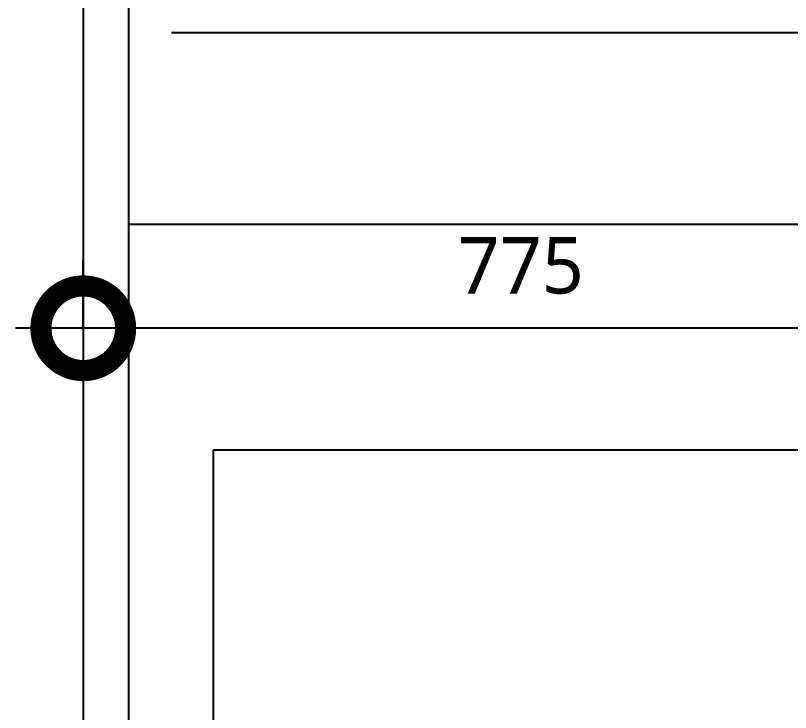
# Model space of a CAD drawing. Header units: millimetres. Extents: x 0 to 460316, y -63250 to 103204.
# Drawn here: x 181188 to 181875, y 48370 to 48987 of the extents above; entities that cross this region are included whole.
import ezdxf

# ---------------------------------------------------------------- set-up
doc = ezdxf.new("R2010")
doc.units = ezdxf.units.MM
doc.header["$LTSCALE"] = 25
doc.linetypes.add('ACAD_ISO05W100', pattern=[33, 24, -3, 0, -3, 0, -3])
for name, color, linetype in [('06-LIGHT', 4, 'Continuous'), ('ac-site', 253, 'Continuous'), ('ac-text', 7, 'Continuous'), ('BATH', 4, 'Continuous')]:
    doc.layers.add(name, color=color, linetype=linetype)
doc.styles.add('맑은고딕', font='malgun.ttf')
doc.dimstyles.new('세부 도면', dxfattribs={"dimtxt": 50, "dimasz": 150, "dimexe": 60, "dimexo": 120, "dimgap": 30, "dimtad": 1, "dimtoh": 1, "dimdec": 0, "dimlunit": 6, "dimtxsty": '맑은고딕', "dimblk": 'DOTSMALL', "dimcen": 2.5, "dimdle": 60, "dimclrt": 7, "dimadec": 0, "dimazin": 0, "dimtfac": 1, "dimtdec": 0, "dimtmove": 2, "dimatfit": 3, "dimldrblk": 'DOTSMALL', "dimfxl": 5, "dimarcsym": 0})

# ---------------------------------------------------------------- blocks, each defined once
blk = doc.blocks.new('_DotSmall')
at = {"color": 0, "linetype": 'ByBlock', "const_width": 0.5}
blk.add_lwpolyline([(-0.0625, 0, 1), (0.0625, 0, 1)], format="xyb", close=True, dxfattribs=at)
blk = doc.blocks.new('*D453')
at = {"layer": 'ac-site', "color": 0, "lineweight": -2}
for p, q in [((181248.26, 48710.45), (181248.26, 48770.39)), ((182023.26, 48710.45), (182023.26, 48770.39)), ((182083.26, 48710.39), (181188.26, 48710.39))]:
    blk.add_line(p, q, dxfattribs=at)
at = {"layer": 'Defpoints', "color": 0}
for p in [(181248.26, 48710.39), (181248.26, 48590.45), (182023.26, 48590.45)]:
    blk.add_point(p, dxfattribs=at)
at = {"layer": 'ac-site', "color": 0, "lineweight": -2, "xscale": 150, "yscale": 150, "zscale": 150, "rotation": 180}
blk.add_blockref('_DotSmall', (181248.26, 48710.39), dxfattribs=at)
at = {"layer": 'ac-site', "color": 0, "lineweight": -2, "xscale": 150, "yscale": 150, "zscale": 150}
blk.add_blockref('_DotSmall', (182023.26, 48710.39), dxfattribs=at)
at = {"layer": 'ac-site', "color": 7, "insert": (181635.76, 48765.81), "char_height": 50, "attachment_point": 5, "style": '맑은고딕'}
blk.add_mtext('775', dxfattribs=at)

msp = doc.modelspace()

# ---------------------------------------------------------------- linework, layer by layer
at = {"layer": '06-LIGHT', "color": 10, "linetype": 'ACAD_ISO05W100'}
msp.add_line((181326.53, 48972.52), (182526.53, 48972.52), dxfattribs=at)
at = {"layer": 'ac-text'}
msp.add_line((181248.26, 50212.89), (181248.26, 47752.45), dxfattribs=at)
at = {"layer": 'BATH'}
for p, q in [((181288.26, 49962.45), (181288.26, 47752.45)), ((182563.26, 48802.45), (181288.26, 48802.45)), ((181363.26, 48602.45), (181363.26, 47802.45)), ((181963.26, 48602.45), (181363.26, 48602.45))]:
    msp.add_line(p, q, dxfattribs=at)

# ---------------------------------------------------------------- dimensions: what is measured, and where the dimension line sits
at = {"layer": 'ac-site'}
dim = msp.add_linear_dim(base=(181248.26, 48710.39), p1=(182023.26, 48590.45), p2=(181248.26, 48590.45), dimstyle='세부 도면', dxfattribs=at)
dim.commit()
dim.dimension.update_dxf_attribs({"geometry": '*D453', "text_midpoint": (181635.76, 48765.81)})

doc.saveas('drawing.dxf')
